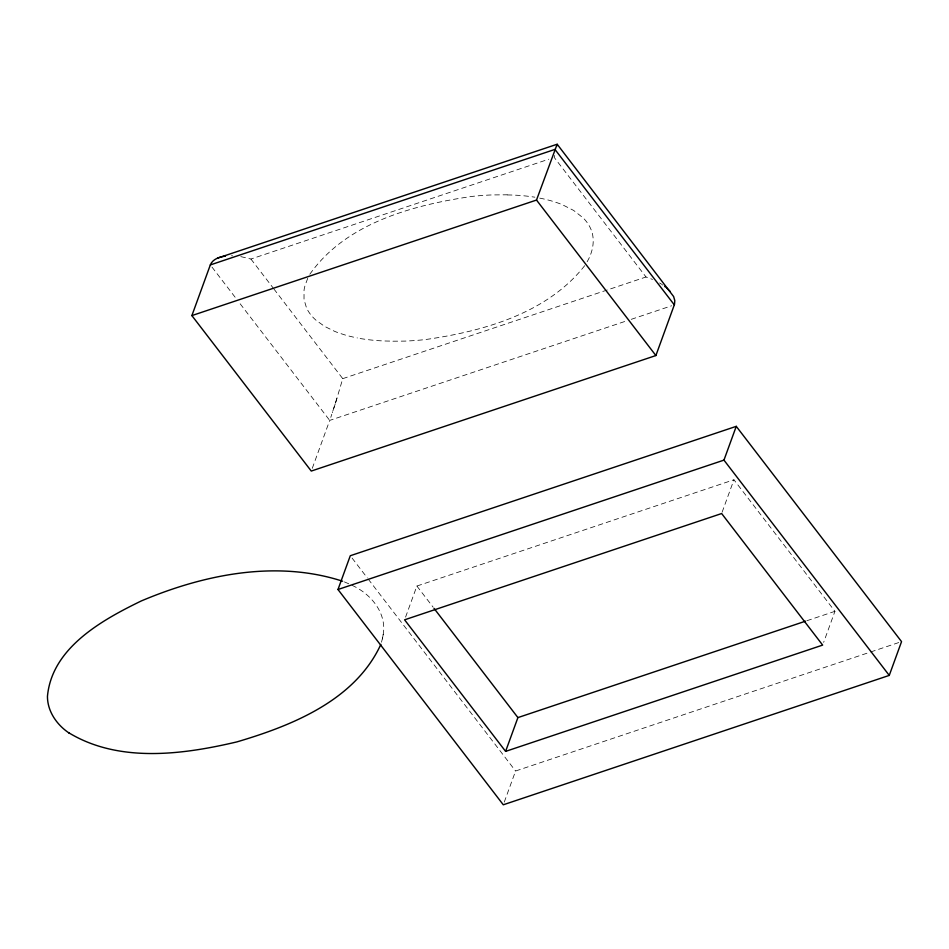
<?xml version="1.0" encoding="UTF-8"?>
<svg xmlns="http://www.w3.org/2000/svg" width="949" height="949" viewBox="0 0 949 949"><rect width="100%" height="100%" fill="white"/><g stroke="black" fill="none" stroke-linecap="round" stroke-linejoin="round"><path stroke-width="0.71" stroke-dasharray="4.75 3.56" d="M383.147 634.81C387.156 612.864 370.478 593.398 351.51 585.094M381.486 642.212L382.601 637.847M382.4 638.985L383.313 633.802M554.726 155.434L554.192 157.392L646.02 276.989L652.544 279.421M273.881 288.947L342.755 378.651L335.661 402.495M336.931 398.438L330.786 417.358M335.234 403.871L332.375 412.685M312.268 468.332L329.706 420.407L625.865 321.13M405.579 617.111L416.884 586.043L733.933 479.767L834.942 611.322L823.637 642.39M504.275 802.083L515.58 771.015L869.272 652.449M722.13 512.187L733.933 479.767M307.725 278.306L304.973 285.756A73.441 52.29 20 0 0 304.036 290.228L304.024 299.564L306.527 307.927A39.075 27.829 20 0 0 315.887 320.133L324.617 326.397L334.558 331.308A69.609 49.562 20 0 0 339.03 333.028L345.08 334.985A98.72 70.297 20 0 0 357.393 337.951M587.123 261.77C593.03 251.77 595.616 238.899 590.408 228.08A38.921 27.711 20 0 0 583.196 217.926L573.599 210.405L562.354 204.711A69.668 49.609 20 0 0 557.882 202.991L551.832 201.034A98.815 70.356 20 0 0 539.507 198.08M309.825 274.261C345.804 223.098 412.696 205.138 471.487 196.479A255.981 182.267 20 0 1 492.116 194.925L507.181 194.806M584.691 265.673C547.087 313.467 483.255 331.331 425.472 339.552A255.981 182.267 20 0 1 404.82 341.106L389.731 341.225M240.821 256.61L250.927 259.041L548.771 159.207M342.755 378.651L646.02 276.989M631.251 319.327L671.631 305.78M806.887 620.729L834.942 611.322M870.672 651.975L898.739 642.568M231.461 255.779L232.552 255.791M344.404 581.903L349.517 584.11M659.567 282.968L660.528 283.537M660.836 283.727L661.773 284.32M662.378 284.724L662.971 285.127M250.927 259.041L273.063 287.879M211.983 267.084L236.028 298.401M240.168 303.799L329.706 420.407M416.884 586.043L433.124 607.182M352.079 558.071L367.346 577.965M368.248 579.139L515.58 771.015M507.217 194.948A147.38 104.936 20 0 1 534.856 197.19M389.695 341.082A147.273 104.865 20 0 1 357.393 338.046"/><path stroke-width="1.42" d="M225.471 256.111C219.658 256.871 212.706 258.97 210.322 264.925L191.888 315.59L311.272 471.06L655.889 355.543L674.502 304.356L674.798 300.596L673.612 296.527L557.277 144.355L557.122 145.695M337.986 589.507L350.288 555.734L736.258 426.35L901.55 641.631L889.26 675.403L503.29 804.788L337.986 589.507L723.957 460.123L736.258 426.35M191.888 315.59L536.505 200.061L557.146 144.236L217.736 258.069M505.603 751.383L822.653 645.095L721.643 513.539L404.594 619.816L505.603 751.383L517.905 717.598L805.487 621.192M380.857 644.383C355.187 700.208 292.434 725.499 236.906 741.893C182.54 754.716 118.803 763.174 68.66 732.699M210.322 264.925L554.94 149.408L674.324 304.878M342.613 581.227C276.456 559.673 203.845 574.465 141.259 600.966C101.828 620.112 51.887 647.87 47.45 696.364C47.414 711.536 57.023 725.036 69.289 733.174M664.703 286.384L665.546 287.037M666.625 287.927L670.302 291.545M536.505 200.061L655.889 355.543M723.957 460.123L889.26 675.403M434.025 608.356L517.905 717.598"/></g></svg>
